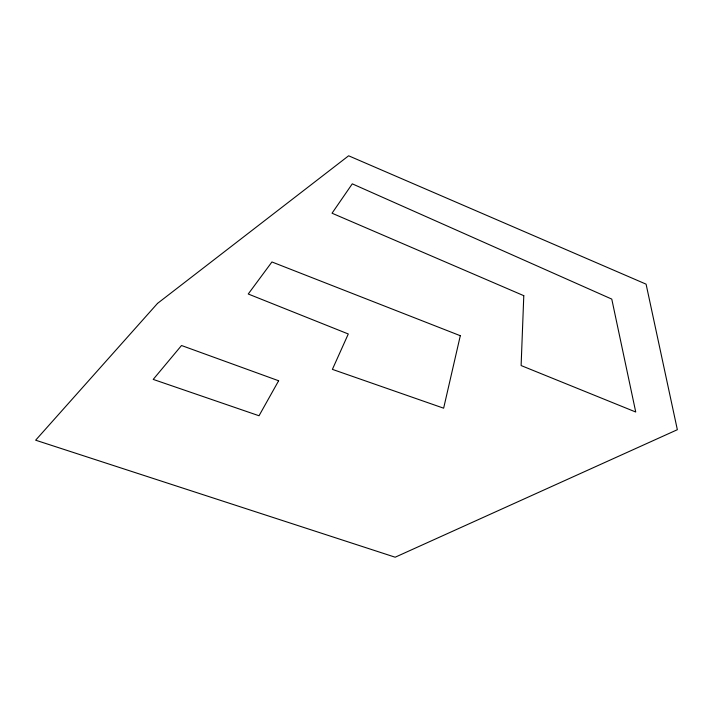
<?xml version="1.0" encoding="UTF-8"?>
<svg xmlns="http://www.w3.org/2000/svg" width="713" height="713" viewBox="0 0 713 713"><rect width="100%" height="100%" fill="white"/><g stroke="black" fill="none" stroke-linecap="round" stroke-linejoin="round"><path stroke-width="1.07" d="M523.788 295.681L521.114 365.555L635.738 412.016L611.772 299.103L352.275 183.838L332.044 213.214L523.788 295.681M460.304 335.716L443.638 408.192L332.392 369.37L348.292 333.978L248.24 294.006L271.938 261.965L460.304 335.716M278.64 380.76L259.024 415.75L153.206 379.405L181.521 345.511L278.64 380.76M157.511 303.408L35.65 440.197L395.171 557.21L677.35 429.707L646.085 284.157L348.63 155.791L157.511 303.408"/></g></svg>
